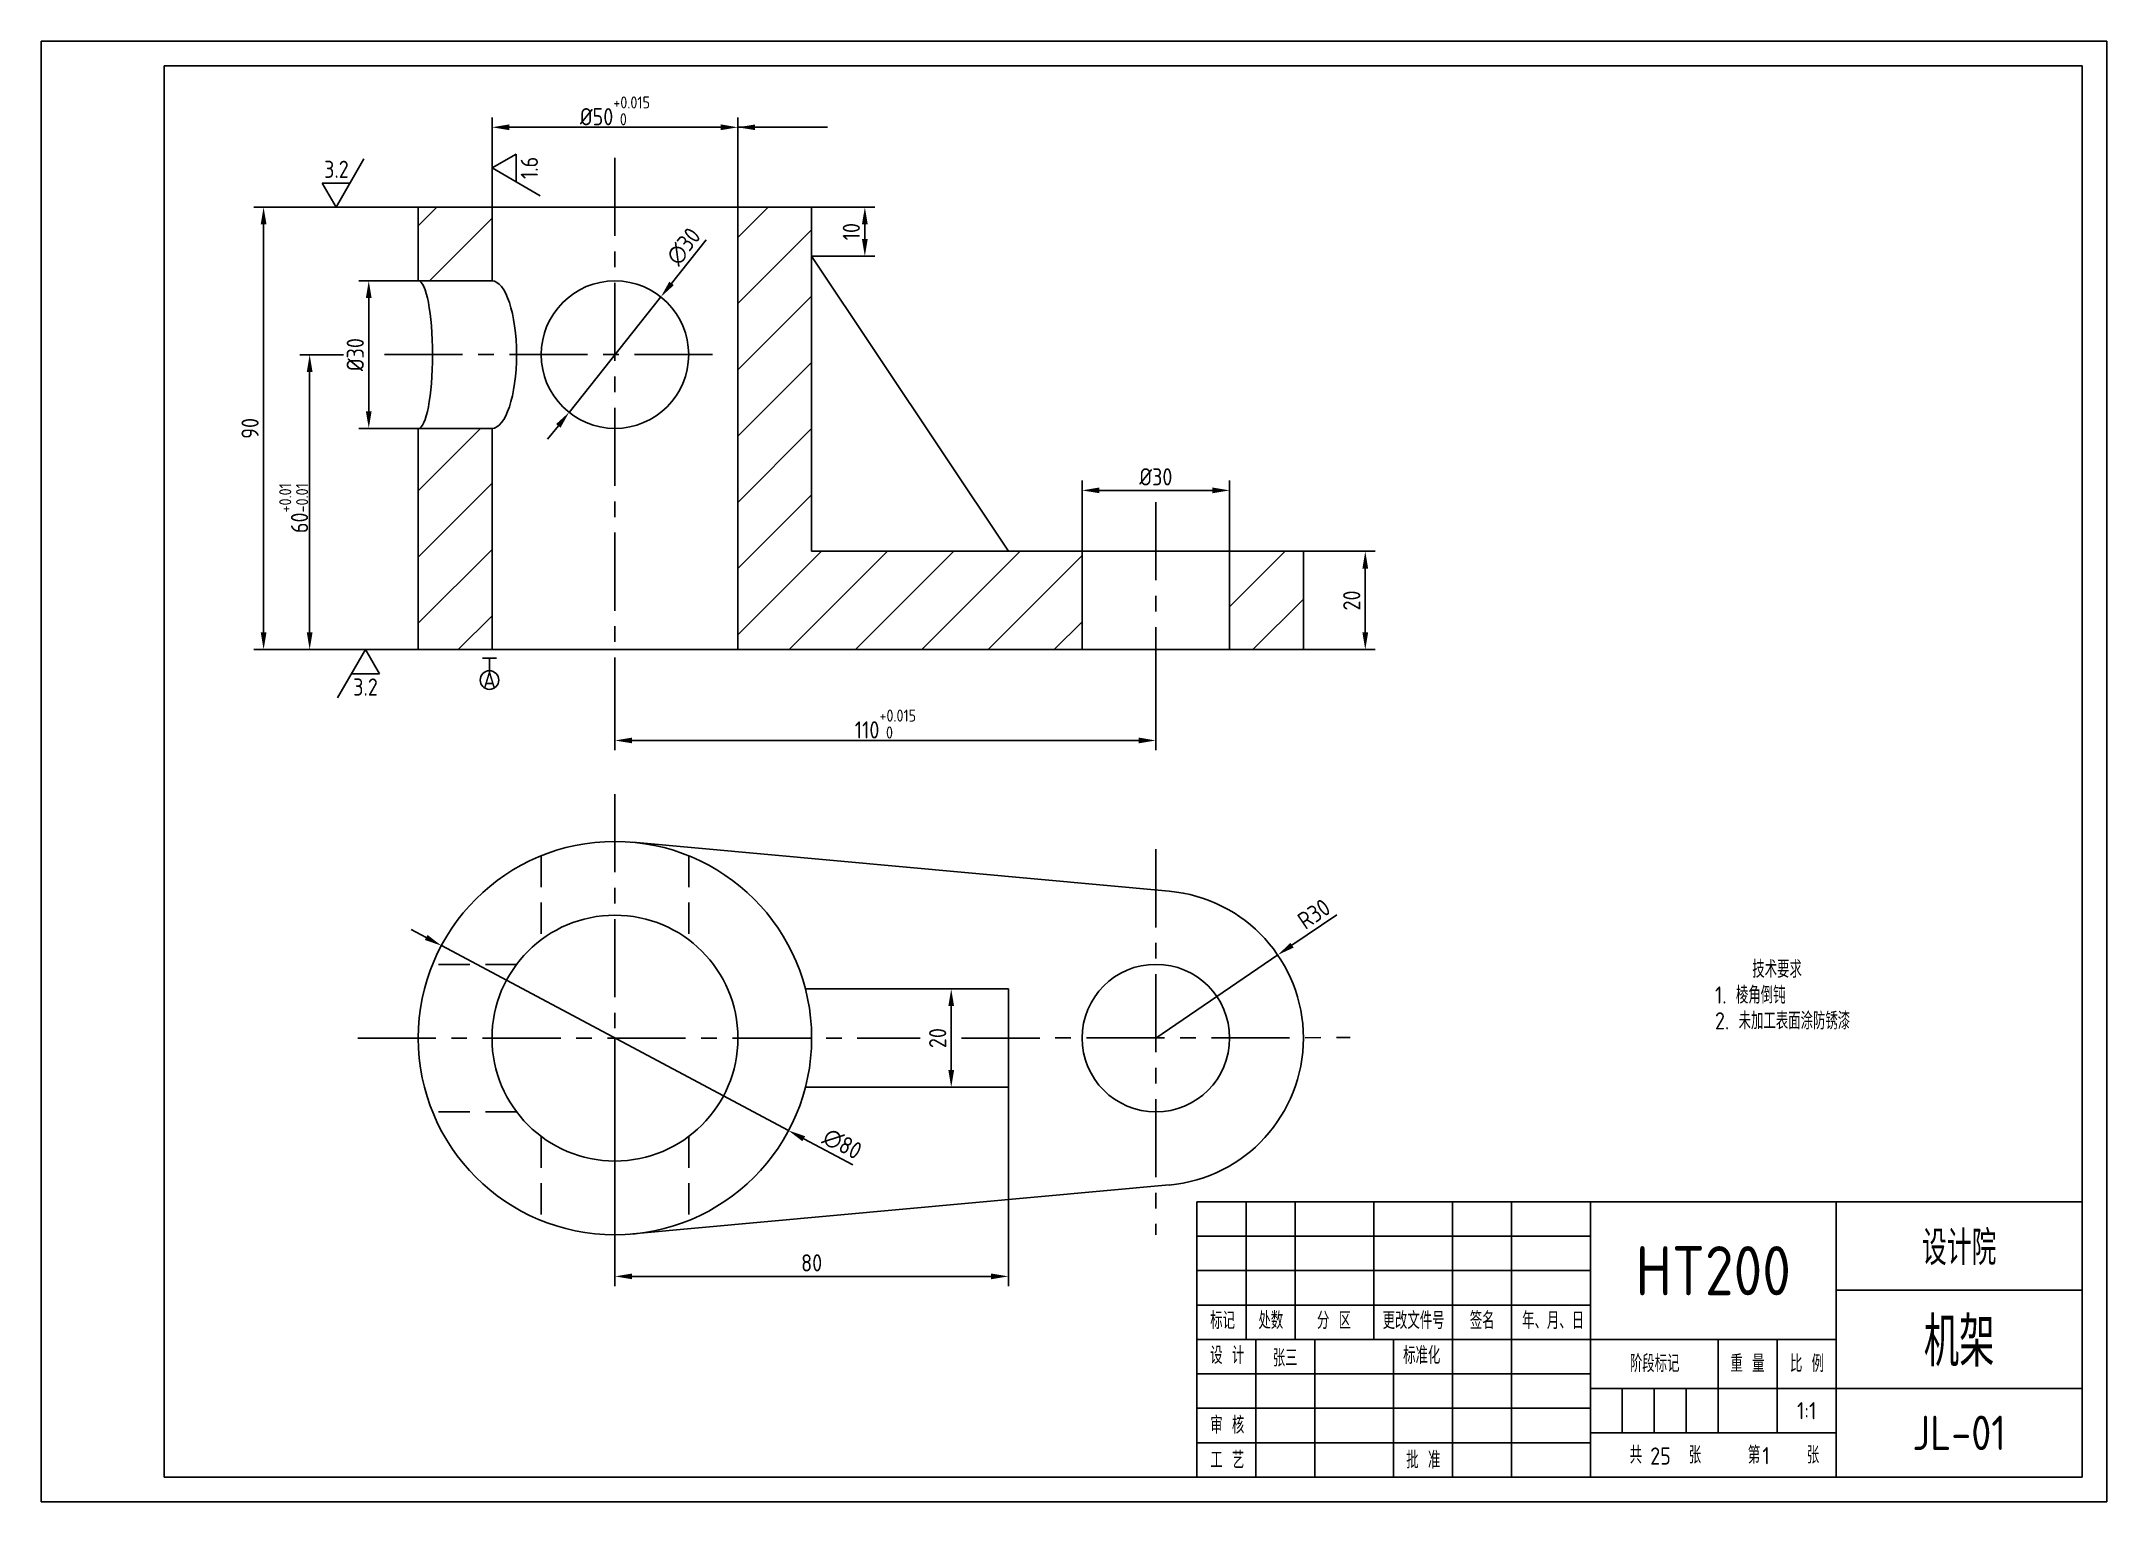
# Model space of a CAD drawing. Header units: millimetres. Extents: x 0 to 420, y 0 to 297.
import ezdxf
from ezdxf.enums import TextEntityAlignment as Align

# ---------------------------------------------------------------- set-up
doc = ezdxf.new("R2010")
doc.units = ezdxf.units.MM
doc.header["$LTSCALE"] = 0.5
doc.linetypes.add('CENTER', pattern=[50.8, 31.75, -6.35, 6.35, -6.35])
doc.linetypes.add('DASHED', pattern=[19.05, 12.7, -6.35])
for name, color, linetype in [('文字', 3, 'Continuous'), ('点画线', 1, 'CENTER'), ('粗实线', 7, 'Continuous'), ('细实线', 5, 'Continuous'), ('虚线', 2, 'DASHED')]:
    doc.layers.add(name, color=color, linetype=linetype)
doc.styles.add('工程字-10', font='gbenor.shx', dxfattribs={"height": 10, "bigfont": 'gbcbig.shx'})
doc.styles.add('工程字-35', font='gbenor.shx', dxfattribs={"height": 3.5, "bigfont": 'gbcbig.shx'})
doc.styles.add('工程字-7', font='gbenor.shx', dxfattribs={"height": 7, "bigfont": 'gbcbig.shx'})
doc.styles.add('工程字35', font='gbenor.shx', dxfattribs={"height": 3.5, "bigfont": 'gbcbig.shx'})
doc.dimstyles.new('尺寸35', dxfattribs={"dimtxt": 3.5, "dimasz": 3.5, "dimexe": 2, "dimexo": 0, "dimgap": 1, "dimtad": 1, "dimdec": 0, "dimdsep": 46, "dimtxsty": '工程字35', "dimcen": 3.5, "dimaunit": 1, "dimadec": 0, "dimazin": 0, "dimtfac": 1, "dimtdec": 0, "dimtmove": 0, "dimatfit": 3, "dimfxl": 1, "dimarcsym": 0})

# ---------------------------------------------------------------- blocks, each defined once
blk = doc.blocks.new('标题栏')
at = {"layer": '粗实线'}
for p, q in [((-180, 56), (-180, 0)), ((-180, 56), (0, 56)), ((-170, 28), (-170, 56)), ((-160, 28), (-160, 56)), ((-144, 28), (-144, 56)), ((-128, 0), (-128, 56)), ((-116, 0), (-116, 56)), ((-100, 0), (-100, 56)), ((-50, 0), (-50, 56)), ((0, 0), (0, 56)), ((-50, 38), (0, 38)), ((-180, 35), (-100, 35)), ((-180, 28), (-50, 28)), ((-168, 28), (-168, 0)), ((-156, 28), (-156, 0)), ((-140, 28), (-140, 0)), ((-100, 28), (-50, 28)), ((-74, 9), (-74, 28)), ((-62, 9), (-62, 28)), ((-100, 18), (0, 18)), ((-100, 9), (-50, 9)), ((-180, 7), (-100, 7)), ((-180, 0), (0, 0))]:
    blk.add_line(p, q, dxfattribs=at)
at = {"layer": '细实线'}
for p, q in [((-180, 49), (-100, 49)), ((-180, 42), (-100, 42)), ((-180, 21), (-100, 21)), ((-93.5, 9), (-93.5, 18)), ((-87, 9), (-87, 18)), ((-80.5, 9), (-80.5, 18)), ((-180, 14), (-100, 14))]:
    blk.add_line(p, q, dxfattribs=at)
at = {"layer": '文字', "style": '工程字-35'}
for s, p in [('标记', (-177.3, 30.1)), ('处数', (-167.49, 30.1)), ('分 区', (-155.6, 30.1)), ('更改文件号', (-142.24, 30.1)), ('签名', (-124.51, 30.1)), ('年、月、日', (-113.87, 30.1)), ('设 计', (-177.3, 23.01)), ('标准化', (-138.07, 23.01)), ('阶段标记', (-91.96, 21.35)), ('比 例', (-59.41, 21.35)), ('重 量', (-71.51, 21.35)), ('审 核', (-177.3, 8.84)), ('工 艺', (-177.3, 1.75)), ('批 准', (-137.44, 1.75)), ('共     张     第     张', (-92, 2.75))]:
    blk.add_text(s, height=3.5, dxfattribs=at).set_placement(p)
at = {"layer": '文字'}
for tag, height, style, p in [('(单位名称)', 7, '工程字-7', (-25, 47)), ('(材料标记)', 10, '工程字-10', (-75, 42)), ('(图样名称)', 10, '工程字-10', (-25, 28)), ('(设计)', 3.5, '工程字-35', (-162.05, 24.36)), ('(日期)', 3.5, '工程字-35', (-147.8, 24.31)), ('(重量)', 3.5, '工程字-35', (-68, 13.5)), ('(比例)', 3.5, '工程字-35', (-56, 13.5)), ('(图样代号)', 7, '工程字-7', (-25, 9)), ('Z1', 3.5, '工程字-35', (-85.73, 4.29)), ('Z2', 3.5, '工程字-35', (-64.26, 4.35))]:
    blk.add_attdef(tag, text='', height=height, dxfattribs=dict(at, style=style)).set_placement(p, align=Align.MIDDLE)
blk = doc.blocks.new('*D6')
at = {"layer": 'Defpoints', "color": 0}
for p in [(256.65, 193.28), (269.23, 193.28), (256.65, 173.28)]:
    blk.add_point(p, dxfattribs=at)
at = {"layer": '细实线', "color": 0, "lineweight": -2}
for p, q in [((256.65, 193.28), (271.23, 193.28)), ((269.23, 176.78), (269.23, 189.78)), ((256.65, 173.28), (271.23, 173.28))]:
    blk.add_line(p, q, dxfattribs=at)
at = {"layer": '细实线', "color": 0}
for points in [[(268.65, 189.78), (269.81, 189.78), (269.23, 193.28)], [(268.65, 176.78), (269.81, 176.78), (269.23, 173.28)]]:
    blk.add_solid(points, dxfattribs=at)
at = {"layer": '细实线', "color": 0, "insert": (266.48, 183.28), "char_height": 3.5, "attachment_point": 5, "rotation": 90, "style": '工程字35'}
blk.add_mtext('20', dxfattribs=at)
blk = doc.blocks.new('*D7')
at = {"layer": 'Defpoints', "color": 0}
for p in [(116.65, 163.41), (226.65, 163.28), (226.65, 154.81)]:
    blk.add_point(p, dxfattribs=at)
at = {"layer": '细实线', "color": 0, "lineweight": -2}
for p, q in [((116.65, 163.41), (116.65, 152.81)), ((226.65, 163.28), (226.65, 152.81)), ((120.15, 154.81), (223.15, 154.81))]:
    blk.add_line(p, q, dxfattribs=at)
at = {"layer": '细实线', "color": 0}
for points in [[(120.15, 155.4), (120.15, 154.23), (116.65, 154.81)], [(223.15, 155.4), (223.15, 154.23), (226.65, 154.81)]]:
    blk.add_solid(points, dxfattribs=at)
at = {"layer": '细实线', "color": 0, "insert": (171.65, 158.15), "char_height": 3.5, "attachment_point": 5, "style": '工程字35'}
blk.add_mtext('110{\\H0.7x;\\S+0.015^  0;}', dxfattribs=at)
blk = doc.blocks.new('*D8')
at = {"layer": 'Defpoints', "color": 0}
for p in [(61.48, 233.27), (54.57, 173.28), (76.65, 173.28)]:
    blk.add_point(p, dxfattribs=at)
at = {"layer": '细实线', "color": 0, "lineweight": -2}
for p, q in [((61.48, 233.27), (52.57, 233.27)), ((54.57, 229.77), (54.57, 176.78)), ((76.65, 173.28), (52.57, 173.28))]:
    blk.add_line(p, q, dxfattribs=at)
at = {"layer": '细实线', "color": 0}
for points in [[(53.99, 229.77), (55.15, 229.77), (54.57, 233.27)], [(53.99, 176.78), (55.15, 176.78), (54.57, 173.28)]]:
    blk.add_solid(points, dxfattribs=at)
at = {"layer": '细实线', "color": 0, "insert": (51.32, 202.05), "char_height": 3.5, "attachment_point": 5, "rotation": 90, "style": '工程字35'}
blk.add_mtext('60{\\H0.7x;\\S+0.01^ -0.01;}', dxfattribs=at)
blk = doc.blocks.new('*D9')
at = {"layer": 'Defpoints', "color": 0}
for p in [(45.2, 263.28), (76.65, 263.28), (76.65, 173.28)]:
    blk.add_point(p, dxfattribs=at)
at = {"layer": '细实线', "color": 0, "lineweight": -2}
for p, q in [((76.65, 263.28), (43.2, 263.28)), ((45.2, 176.78), (45.2, 259.78)), ((76.65, 173.28), (43.2, 173.28))]:
    blk.add_line(p, q, dxfattribs=at)
at = {"layer": '细实线', "color": 0}
for points in [[(44.62, 259.78), (45.79, 259.78), (45.2, 263.28)], [(44.62, 176.78), (45.79, 176.78), (45.2, 173.28)]]:
    blk.add_solid(points, dxfattribs=at)
at = {"layer": '细实线', "color": 0, "insert": (42.45, 218.28), "char_height": 3.5, "attachment_point": 5, "rotation": 90, "style": '工程字35'}
blk.add_mtext('90', dxfattribs=at)
blk = doc.blocks.new('*D10')
at = {"layer": 'Defpoints', "color": 0}
for p in [(156.65, 263.28), (167.47, 263.28), (156.65, 253.28)]:
    blk.add_point(p, dxfattribs=at)
at = {"layer": '细实线', "color": 0, "lineweight": -2}
for p, q in [((156.65, 263.28), (169.47, 263.28)), ((167.47, 256.78), (167.47, 259.78)), ((156.65, 253.28), (169.47, 253.28))]:
    blk.add_line(p, q, dxfattribs=at)
at = {"layer": '细实线', "color": 0}
for points in [[(166.88, 259.78), (168.05, 259.78), (167.47, 263.28)], [(166.88, 256.78), (168.05, 256.78), (167.47, 253.28)]]:
    blk.add_solid(points, dxfattribs=at)
at = {"layer": '细实线', "color": 0, "insert": (164.72, 258.28), "char_height": 3.5, "attachment_point": 5, "rotation": 90, "style": '工程字35'}
blk.add_mtext('10', dxfattribs=at)
blk = doc.blocks.new('*D11')
at = {"layer": 'Defpoints', "color": 0}
for p in [(125.99, 245.02), (107.32, 221.54)]:
    blk.add_point(p, dxfattribs=at)
at = {"layer": '细实线', "color": 0, "lineweight": -2}
for p, q in [((135.22, 256.63), (128.16, 247.76)), ((107.32, 221.54), (125.99, 245.02)), ((105.14, 218.8), (102.96, 216.06))]:
    blk.add_line(p, q, dxfattribs=at)
at = {"layer": '细实线', "color": 0}
for points in [[(127.71, 248.12), (128.62, 247.4), (125.99, 245.02)], [(104.68, 219.16), (105.6, 218.43), (107.32, 221.54)]]:
    blk.add_solid(points, dxfattribs=at)
at = {"layer": '细实线', "color": 0, "insert": (130.63, 255.28), "char_height": 3.5, "attachment_point": 5, "rotation": 51.5182, "style": '工程字35'}
blk.add_mtext('∅30', dxfattribs=at)
blk = doc.blocks.new('*D12')
at = {"layer": 'Defpoints', "color": 0}
for p in [(116.65, 94.28), (196.65, 84.28), (196.65, 45.82)]:
    blk.add_point(p, dxfattribs=at)
at = {"layer": '细实线', "color": 0, "lineweight": -2}
for p, q in [((116.65, 94.28), (116.65, 43.82)), ((196.65, 84.28), (196.65, 43.82)), ((120.15, 45.82), (193.15, 45.82))]:
    blk.add_line(p, q, dxfattribs=at)
at = {"layer": '细实线', "color": 0}
for points in [[(120.15, 46.4), (120.15, 45.24), (116.65, 45.82)], [(193.15, 46.4), (193.15, 45.24), (196.65, 45.82)]]:
    blk.add_solid(points, dxfattribs=at)
at = {"layer": '细实线', "color": 0, "insert": (156.65, 48.57), "char_height": 3.5, "attachment_point": 5, "style": '工程字35'}
blk.add_mtext('80', dxfattribs=at)
blk = doc.blocks.new('*D13')
at = {"layer": 'Defpoints', "color": 0}
for p in [(185.03, 104.28), (196.65, 104.28), (196.65, 84.28)]:
    blk.add_point(p, dxfattribs=at)
at = {"layer": '细实线', "color": 0, "lineweight": -2}
for p, q in [((196.65, 104.28), (183.03, 104.28)), ((185.03, 87.78), (185.03, 100.78)), ((196.65, 84.28), (183.03, 84.28))]:
    blk.add_line(p, q, dxfattribs=at)
at = {"layer": '细实线', "color": 0}
for points in [[(184.45, 100.78), (185.62, 100.78), (185.03, 104.28)], [(184.45, 87.78), (185.62, 87.78), (185.03, 84.28)]]:
    blk.add_solid(points, dxfattribs=at)
at = {"layer": '细实线', "color": 0, "insert": (182.28, 94.28), "char_height": 3.5, "attachment_point": 5, "rotation": 90, "style": '工程字35'}
blk.add_mtext('20', dxfattribs=at)
blk = doc.blocks.new('*D14')
at = {"layer": 'Defpoints', "color": 0}
for p in [(251.44, 111.19), (226.65, 94.28)]:
    blk.add_point(p, dxfattribs=at)
at = {"layer": '细实线', "color": 0, "lineweight": -2}
for p, q in [((263.45, 119.38), (254.33, 113.16)), ((226.65, 94.28), (251.44, 111.19))]:
    blk.add_line(p, q, dxfattribs=at)
at = {"layer": '细实线', "color": 0}
blk.add_solid([(254, 113.64), (254.66, 112.68), (251.44, 111.19)], dxfattribs=at)
at = {"layer": '细实线', "color": 0, "insert": (258.79, 119.53), "char_height": 3.5, "attachment_point": 5, "rotation": 34.2964, "style": '工程字35'}
blk.add_mtext('R30', dxfattribs=at)
blk = doc.blocks.new('*D15')
at = {"layer": 'Defpoints', "color": 0}
for p in [(81.35, 113.09), (151.95, 75.47)]:
    blk.add_point(p, dxfattribs=at)
at = {"layer": '细实线', "color": 0, "lineweight": -2}
for p, q in [((78.26, 114.74), (75.18, 116.39)), ((81.35, 113.09), (151.95, 75.47)), ((165.05, 68.49), (155.04, 73.82))]:
    blk.add_line(p, q, dxfattribs=at)
at = {"layer": '细实线', "color": 0}
for points in [[(78.54, 115.26), (77.99, 114.23), (81.35, 113.09)], [(155.32, 74.34), (154.77, 73.31), (151.95, 75.47)]]:
    blk.add_solid(points, dxfattribs=at)
at = {"layer": '细实线', "color": 0, "insert": (162.88, 72.76), "char_height": 3.5, "attachment_point": 5, "rotation": 331.945, "style": '工程字35'}
blk.add_mtext('∅80', dxfattribs=at)
blk = doc.blocks.new('*D16')
at = {"layer": 'Defpoints', "color": 0}
for p in [(141.65, 279.51), (91.65, 263.28), (141.65, 263.28)]:
    blk.add_point(p, dxfattribs=at)
at = {"layer": '细实线', "color": 0, "lineweight": -2}
for p, q in [((91.65, 263.28), (91.65, 281.51)), ((141.65, 263.28), (141.65, 281.51)), ((95.15, 279.51), (138.15, 279.51))]:
    blk.add_line(p, q, dxfattribs=at)
at = {"layer": '细实线', "color": 0}
for points in [[(95.15, 280.1), (95.15, 278.93), (91.65, 279.51)], [(138.15, 280.1), (138.15, 278.93), (141.65, 279.51)]]:
    blk.add_solid(points, dxfattribs=at)
at = {"layer": '细实线', "color": 0, "insert": (116.65, 282.85), "char_height": 3.5, "attachment_point": 5, "style": '工程字35'}
blk.add_mtext('%%C50{\\H0.7x;\\S+0.015^  0;}', dxfattribs=at)
blk = doc.blocks.new('*D17')
at = {"layer": 'Defpoints', "color": 0}
for p in [(241.65, 205.67), (211.65, 193.28), (241.65, 193.28)]:
    blk.add_point(p, dxfattribs=at)
at = {"layer": '细实线', "color": 0, "lineweight": -2}
for p, q in [((211.65, 193.28), (211.65, 207.67)), ((241.65, 193.28), (241.65, 207.67)), ((215.15, 205.67), (238.15, 205.67))]:
    blk.add_line(p, q, dxfattribs=at)
at = {"layer": '细实线', "color": 0}
for points in [[(215.15, 206.26), (215.15, 205.09), (211.65, 205.67)], [(238.15, 206.26), (238.15, 205.09), (241.65, 205.67)]]:
    blk.add_solid(points, dxfattribs=at)
at = {"layer": '细实线', "color": 0, "insert": (226.65, 208.42), "char_height": 3.5, "attachment_point": 5, "style": '工程字35'}
blk.add_mtext('%%c30', dxfattribs=at)
blk = doc.blocks.new('ROU1')
at = {"layer": '细实线'}
for p, q in [((0, 0), (5.66, 9.8)), ((-2.83, 4.9), (0, 0)), ((-2.83, 4.9), (2.83, 4.9))]:
    blk.add_line(p, q, dxfattribs=at)
at = {"layer": '文字', "style": '工程字35'}
blk.add_attdef('ROU', text='', height=3.5, dxfattribs=at).set_placement((0.08, 7.69), align=Align.MIDDLE)
blk = doc.blocks.new('ROU2')
at = {"layer": '细实线'}
for p, q in [((0, 0), (-5.66, -9.8)), ((2.83, -4.9), (0, 0)), ((2.83, -4.9), (-2.83, -4.9))]:
    blk.add_line(p, q, dxfattribs=at)
at = {"layer": '文字', "style": '工程字35'}
blk.add_attdef('ROU', text='', height=3.5, dxfattribs=at).set_placement((0.01, -7.59), align=Align.MIDDLE)
blk = doc.blocks.new('BASE4')
at = {"layer": '粗实线'}
blk.add_line((-1.41, 0), (1.41, 0), dxfattribs=at)
at = {"layer": '细实线'}
blk.add_line((0, 0), (0, -2.6), dxfattribs=at)
blk.add_circle((0, -4.49), 1.89, dxfattribs=at)
at = {"layer": '文字', "style": '工程字35'}
blk.add_attdef('A', text='', height=3.5, dxfattribs=at).set_placement((0, -4.49), align=Align.MIDDLE)
blk = doc.blocks.new('*D20')
at = {"layer": 'Defpoints', "color": 0}
for p in [(76.65, 248.28), (66.59, 218.28), (76.65, 218.28)]:
    blk.add_point(p, dxfattribs=at)
at = {"layer": '细实线', "color": 0, "lineweight": -2}
for p, q in [((76.65, 248.28), (64.59, 248.28)), ((66.59, 244.78), (66.59, 221.78)), ((76.65, 218.28), (64.59, 218.28))]:
    blk.add_line(p, q, dxfattribs=at)
at = {"layer": '细实线', "color": 0}
for points in [[(66, 244.78), (67.17, 244.78), (66.59, 248.28)], [(66, 221.78), (67.17, 221.78), (66.59, 218.28)]]:
    blk.add_solid(points, dxfattribs=at)
at = {"layer": '细实线', "color": 0, "insert": (63.84, 233.28), "char_height": 3.5, "attachment_point": 5, "rotation": 90, "style": '工程字35'}
blk.add_mtext('%%c30', dxfattribs=at)

msp = doc.modelspace()

# ---------------------------------------------------------------- hatches: boundary and pattern name
at = {"layer": '细实线'}
h = msp.add_hatch(dxfattribs=at)
h.set_pattern_fill('ANSI31', color=256, scale=3, style=0)
h.set_pattern_definition([(45, (-58.306, 3.279), (-6.7352, 6.7352), [])])
h.paths.add_polyline_path([(211.65, 193.28), (156.65, 193.28), (156.65, 263.28), (141.65, 263.28), (141.65, 173.28), (211.65, 173.28)])
h.paths.add_polyline_path([(256.65, 193.28), (241.65, 193.28), (241.65, 173.28), (256.65, 173.28)])
h.paths.add_polyline_path([(76.65, 173.28), (91.65, 173.28), (91.65, 218.28), (76.65, 218.28)])
h.paths.add_polyline_path([(76.65, 248.28), (91.65, 248.28), (91.65, 263.28), (76.65, 263.28)])

# ---------------------------------------------------------------- linework, layer by layer
for p, q in [((76.65, 263.28), (76.65, 248.28)), ((156.65, 263.28), (76.65, 263.28)), ((156.65, 193.28), (156.65, 263.28)), ((156.65, 253.28), (196.65, 193.28)), ((76.65, 218.28), (76.65, 173.28)), ((256.65, 193.28), (156.65, 193.28)), ((256.65, 173.28), (256.65, 193.28)), ((76.65, 173.28), (256.65, 173.28)), ((229.38, 124.16), (120.29, 134.12)), ((155.38, 104.28), (196.65, 104.28)), ((196.65, 104.28), (196.65, 94.28)), ((196.65, 104.28), (196.65, 84.28)), ((196.65, 84.28), (155.38, 84.28)), ((229.38, 64.41), (120.29, 54.45))]:
    msp.add_line(p, q)
for centre, radius in [((116.65, 233.28), 15), ((116.65, 94.28), 40), ((116.65, 94.28), 25), ((226.65, 94.28), 15)]:
    msp.add_circle(centre, radius)
msp.add_arc((226.65, 94.28), 30, 275.2159, 84.7841)
at = {"layer": '点画线'}
for p, q in [((116.65, 273.28), (116.65, 163.41)), ((69.8, 233.28), (137.38, 233.28)), ((226.65, 203.28), (226.65, 163.28)), ((116.65, 143.9), (116.65, 44.54)), ((226.65, 132.68), (226.65, 54.28)), ((64.34, 94.28), (178.69, 94.28)), ((187.15, 94.28), (266.14, 94.38))]:
    msp.add_line(p, q, dxfattribs=at)
at = {"layer": '粗实线'}
for p, q in [((25, 292), (25, 5)), ((415, 292), (25, 292)), ((415, 5), (415, 292)), ((91.65, 263.28), (91.65, 248.28)), ((141.65, 263.28), (141.65, 173.28)), ((91.65, 248.28), (76.65, 248.28)), ((91.65, 218.28), (76.65, 218.28)), ((91.65, 218.28), (91.65, 173.28)), ((211.65, 193.28), (211.65, 173.28)), ((241.65, 193.28), (241.65, 173.28)), ((25, 5), (415, 5))]:
    msp.add_line(p, q, dxfattribs=at)
for centre, ratio in [((76.65, 233.28), 0.194601), ((91.65, 233.28), 0.333333)]:
    msp.add_ellipse(centre, major_axis=(0, 15), ratio=ratio, start_param=3.141593, end_param=6.283185, dxfattribs=at)
at = {"layer": '细实线'}
for p, q in [((420, 297), (0, 297)), ((0, 297), (0, 0)), ((420, 0), (420, 297))]:
    msp.add_line(p, q, dxfattribs=at)
at = {"layer": '细实线', "color": 7}
msp.add_line((0, 0), (420, 0), dxfattribs=at)
at = {"layer": '虚线'}
for p, q in [((101.65, 131.36), (101.65, 114.28)), ((131.65, 131.36), (131.65, 114.28)), ((96.65, 109.28), (79.57, 109.28)), ((96.65, 79.28), (79.57, 79.28)), ((101.65, 74.28), (101.65, 57.2)), ((131.65, 74.28), (131.65, 57.2))]:
    msp.add_line(p, q, dxfattribs=at)

# ---------------------------------------------------------------- block references
msp.add_blockref('BASE4', (91.13, 171.58)).add_auto_attribs({'A': 'A'})
at = {"layer": '细实线'}
for name, p, values in [('ROU1', (59.93, 263.28), {'ROU': '3.2'}), ('ROU2', (65.92, 173.28), {'ROU': '3.2'}), ('标题栏', (415, 5), {'(设计)': '张三', '(图样代号)': 'JL-01', '(单位名称)': '设计院', 'Z2': '1', 'Z1': '25', '(比例)': '1:1', '(图样名称)': '机架', '(材料标记)': 'HT200'})]:
    msp.add_blockref(name, p, dxfattribs=at).add_auto_attribs(values)
at = {"layer": '细实线', "rotation": 90}
msp.add_blockref('ROU2', (91.65, 271.24), dxfattribs=at).add_auto_attribs({'ROU': '1.6'})

# ---------------------------------------------------------------- texts
at = {"layer": '文字', "style": '工程字35'}
for s, p in [('    技术要求', (340.34, 106.54)), ('1. 棱角倒钝', (340.34, 101.29)), ('2. 未加工表面涂防锈漆', (340.34, 96.04))]:
    msp.add_text(s, height=3.5, dxfattribs=at).set_placement(p)

# ---------------------------------------------------------------- dimensions: what is measured, and where the dimension line sits
at = {"layer": '细实线'}
for base, p1, p2, text, picture, middle in [((141.65, 279.51), (91.65, 263.28), (141.65, 263.28), '%%C50{\\H0.7x;\\S+0.015^  0;}', '*D16', (116.65, 282.85)), ((241.65, 205.67), (211.65, 193.28), (241.65, 193.28), '%%c30', '*D17', (226.65, 208.42))]:
    dim = msp.add_linear_dim(base=base, p1=p1, p2=p2, text=text, dimstyle='尺寸35', dxfattribs=at)
    dim.commit()
    dim.dimension.update_dxf_attribs({"geometry": picture, "text_midpoint": middle})
dim = msp.add_linear_dim(base=(45.2, 263.28), p1=(76.65, 173.28), p2=(76.65, 263.28), angle=90, dimstyle='尺寸35', dxfattribs=at)
dim.commit()
dim.dimension.update_dxf_attribs({"geometry": '*D9', "text_midpoint": (45.2, 218.28), "dimtype": 160})
for p1, p2, picture, middle in [((107.32, 221.54), (125.99, 245.02), '*D11', (130.63, 255.28)), ((81.35, 113.09), (151.95, 75.47), '*D15', (162.88, 72.76))]:
    dim = msp.add_diameter_dim_2p(p1=p1, p2=p2, dimstyle='尺寸35', dxfattribs=at)
    dim.commit()
    dim.dimension.update_dxf_attribs({"geometry": picture, "text_midpoint": middle})
for base, p1, p2, picture, middle in [((167.47, 263.28), (156.65, 253.28), (156.65, 263.28), '*D10', (164.72, 258.28)), ((269.23, 193.28), (256.65, 173.28), (256.65, 193.28), '*D6', (266.48, 183.28)), ((185.03, 104.28), (196.65, 84.28), (196.65, 104.28), '*D13', (182.28, 94.28))]:
    dim = msp.add_linear_dim(base=base, p1=p1, p2=p2, angle=90, dimstyle='尺寸35', dxfattribs=at)
    dim.commit()
    dim.dimension.update_dxf_attribs({"geometry": picture, "text_midpoint": middle})
dim = msp.add_linear_dim(base=(66.59, 218.28), p1=(76.65, 248.28), p2=(76.65, 218.28), angle=90, text='%%c30', dimstyle='尺寸35', dxfattribs=at)
dim.commit()
dim.dimension.update_dxf_attribs({"geometry": '*D20', "text_midpoint": (63.84, 233.28)})
dim = msp.add_linear_dim(base=(54.57, 173.28), p1=(61.48, 233.27), p2=(76.65, 173.28), angle=90, text='<>{\\H0.7x;\\S+0.01^ -0.01;}', dimstyle='尺寸35', dxfattribs=at)
dim.commit()
dim.dimension.update_dxf_attribs({"geometry": '*D8', "text_midpoint": (54.57, 202.05), "dimtype": 160})
dim = msp.add_linear_dim(base=(226.65, 154.81), p1=(116.65, 163.41), p2=(226.65, 163.28), text='<>{\\H0.7x;\\S+0.015^  0;}', dimstyle='尺寸35', dxfattribs=at)
dim.commit()
dim.dimension.update_dxf_attribs({"geometry": '*D7', "text_midpoint": (171.65, 154.81), "dimtype": 160})
dim = msp.add_radius_dim(center=(226.65, 94.28), mpoint=(251.44, 111.19), dimstyle='尺寸35', dxfattribs=at)
dim.commit()
dim.dimension.update_dxf_attribs({"geometry": '*D14', "text_midpoint": (258.79, 119.53)})
dim = msp.add_linear_dim(base=(196.65, 45.82), p1=(116.65, 94.28), p2=(196.65, 84.28), dimstyle='尺寸35', dxfattribs=at)
dim.commit()
dim.dimension.update_dxf_attribs({"geometry": '*D12', "text_midpoint": (156.65, 48.57)})

# ---------------------------------------------------------------- leaders
msp.add_leader([(141.65, 279.51), (159.89, 279.51)], dimstyle='尺寸35', override={"dimgap": 1, "dimtad": 0}, dxfattribs=at)

doc.saveas('drawing.dxf')
